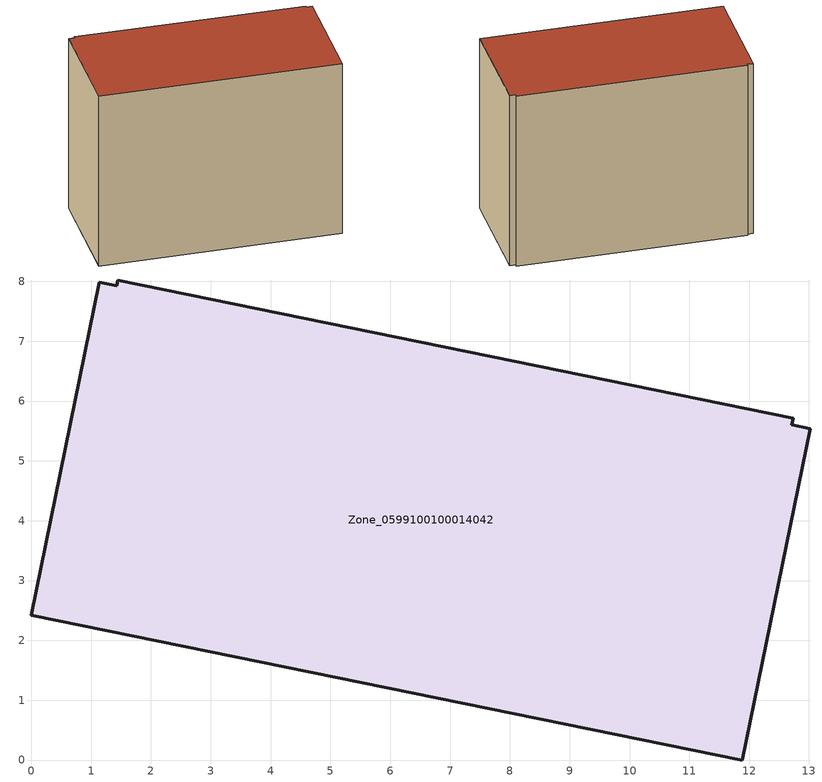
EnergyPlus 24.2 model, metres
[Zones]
Zone_0599100100014042
 floor ground (C_G): 1.45,8.02 12.73,5.71 12.71,5.6 13.02,5.54 11.89,0 0,2.42 1.14,7.99 1.43,7.93 z0
 wall outside (C_F): 11.89,0 13.02,5.54 12.71,5.6 12.73,5.71 1.45,8.02 1.43,7.93 1.14,7.99 0,2.42 11.89,0 z0:9.47
 roof outside (C_R): 12.73,5.71 1.45,8.02 1.43,7.93 1.14,7.99 0,2.42 11.89,0 13.02,5.54 12.71,5.6 z9.47
[BUILDING]
Pand.0599100100014042: North Axis=0; Terrain=City; Loads Convergence Tolerance Value=0.04; Temperature Convergence Tolerance Value=0.4; Solar Distribution=FullExterior; Maximum Number of Warmup Days=25; Minimum Number of Warmup Days=1
[Site:Location]
Rotterdam.The.Hague.AP_ZH_NLD Design_Conditions: Latitude=51.96; Longitude=4.45; Time Zone=1; Elevation=-4.5
[SITE:GROUNDTEMPERATURE:BUILDINGSURFACE]
18, 18, 18, 18, 18, 18, 18, 18, 18, 18, 18, 18
[MATERIAL] Thermal Absorptance=0.9; Solar Absorptance=0.7; Visible Absorptance=0.7
Name | Roughness | Thickness | Conductivity | Density | Specific Heat
G.TC.2015-2018 | MediumSmooth | 0.15 | 0.0428571 | 540 | 1210
F.TC.2015-2018 | Rough | 0.3 | 0.0666667 | 1920 | 840
R.TC.2015-2018 | MediumRough | 0.2 | 0.0333333 | 1500 | 1000
[CONSTRUCTION]
C_G: G.TC.2015-2018
C_F: F.TC.2015-2018
C_R: R.TC.2015-2018
[ZONE]
Zone_0599100100014042: Type=1; Multiplier=1; Ceiling Height=Autocalculate; Volume=Autocalculate; Floor Area=autocalculate; Part of Total Floor Area=Yes
[ZONEINFILTRATION:DESIGNFLOWRATE]
Infil_Zone_0599100100014042: Zone or ZoneList or Space or SpaceList=Zone_0599100100014042; Schedule=AlwaysOn; Design Flow Rate Calculation Method=Flow/Area; Flow Rate per Floor Area=0.0015; Constant Term Coefficient=1; Temperature Term Coefficient=0; Velocity Term Coefficient=0; Velocity Squared Term Coefficient=0
[HVACTEMPLATE:ZONE:IDEALLOADSAIRSYSTEM]
Zone_0599100100014042: Maximum Heating Supply Air Temperature=50; Minimum Cooling Supply Air Temperature=13; Maximum Heating Supply Air Humidity Ratio=0.0156; Minimum Cooling Supply Air Humidity Ratio=0.0077; Heating Limit=NoLimit; Cooling Limit=NoLimit; Dehumidification Control Type=ConstantSensibleHeatRatio; Cooling Sensible Heat Ratio=0.7; Dehumidification Setpoint=60; Humidification Control Type=None; Humidification Setpoint=30; Outdoor Air Method=None; Outdoor Air Flow Rate per Person=0.00944; Outdoor Air Flow Rate per Zone Floor Area=0; Outdoor Air Flow Rate per Zone=0; Demand Controlled Ventilation Type=None; Outdoor Air Economizer Type=NoEconomizer; Heat Recovery Type=None; Sensible Heat Recovery Effectiveness=0.7; Latent Heat Recovery Effectiveness=0.65
[ZONECONTROL:THERMOSTAT]
ThermostatControl_Zone_0599100100014042: Zone or ZoneList=Zone_0599100100014042; Control Type Schedule=DualSetpointControlType; Control 1=Thermostat_Zone_0599100100014042; Temperature Difference Between Cutout And Setpoint=0
[THERMOSTATSETPOINT:DUALSETPOINT]
Thermostat_Zone_0599100100014042: Heating Setpoint Temperature Schedule=HeatingSetpoint_Zone_0599100100014042; Cooling Setpoint Temperature Schedule=CoolingSetpoint_Zone_0599100100014042
[SCHEDULE:COMPACT]
HeatingSetpoint_Zone_0599100100014042: Through: 12/31, For: AllDays, Until: 24:00, 21
CoolingSetpoint_Zone_0599100100014042: Through: 12/31, For: AllDays, Until: 24:00, 24
DualSetpointControlType: Through: 12/31, For: AllDays, Until: 24:00, 4
AlwaysOn: Through: 12/31, For: AllDays, Until: 24:00, 1
